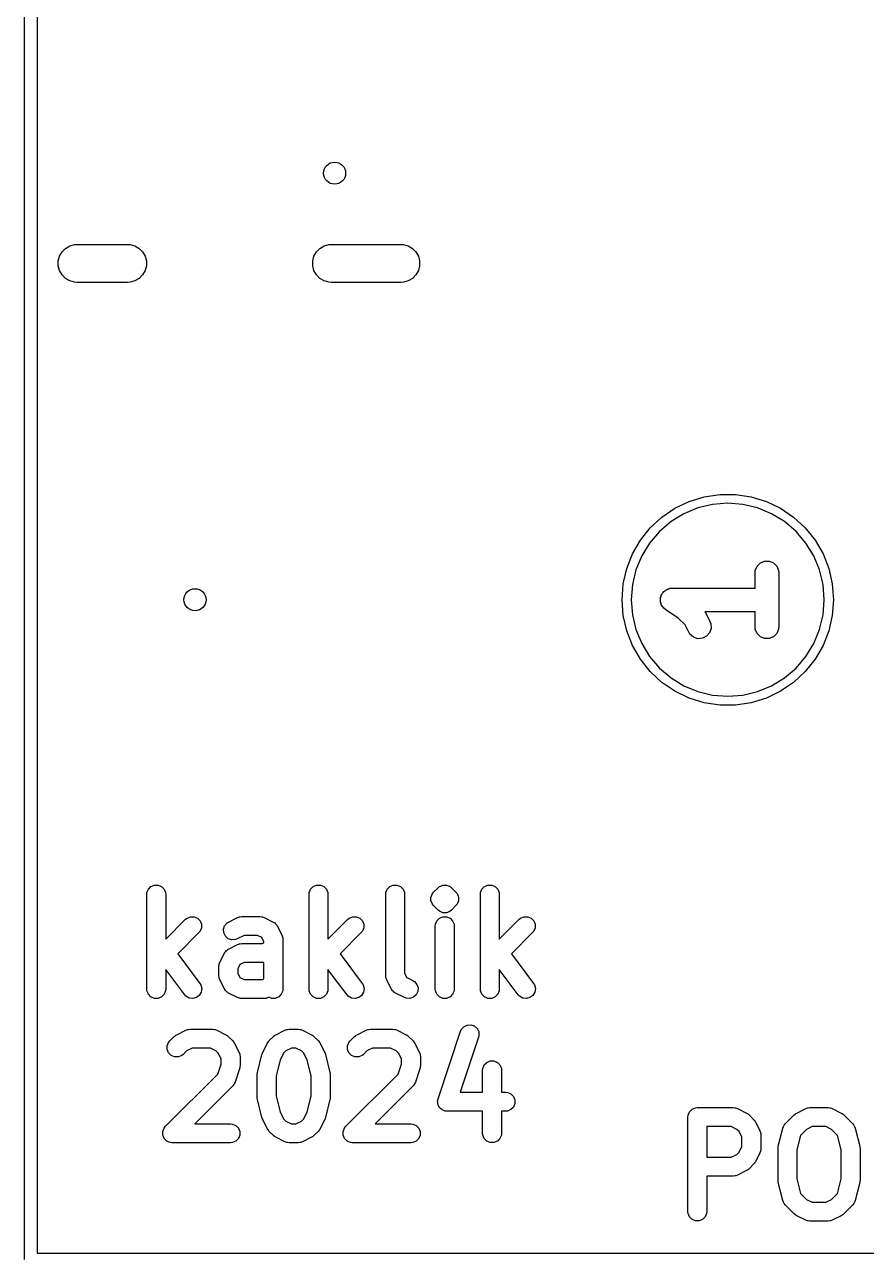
# Model space of a CAD drawing. Extents: x 0.27 to 3.33, y 0.21 to 2.59.
# Drawn here: x 0.267 to 0.792, y 0.61 to 1.379 of the extents above; entities that cross this region are included whole.
import ezdxf

# ---------------------------------------------------------------- set-up
doc = ezdxf.new("R2010")
doc.units = 0
doc.header["$MEASUREMENT"] = 0
doc.layers.add('BLACK', color=7, linetype='CONTINUOUS')

msp = doc.modelspace()

# ---------------------------------------------------------------- linework, layer by layer
at = {"layer": 'BLACK', "linetype": 'CONTINUOUS'}
for p, q in [((0.26654, 0.60846), (0.26654, 2.19154)), ((0.27441, 2.1876), (0.27441, 0.6124)), ((0.28988, 1.23711), (0.29206, 1.23929)), ((0.29206, 1.23929), (0.29473, 1.24083)), ((0.29473, 1.24083), (0.29771, 1.24163)), ((0.29771, 1.24163), (0.29925, 1.24173)), ((0.29925, 1.24173), (0.33075, 1.24173)), ((0.33075, 1.24173), (0.33229, 1.24163)), ((0.33229, 1.24163), (0.33527, 1.24083)), ((0.33527, 1.24083), (0.33794, 1.23929)), ((0.33794, 1.23929), (0.34012, 1.23711)), ((0.44854, 1.23711), (0.45072, 1.23929)), ((0.45072, 1.23929), (0.45339, 1.24083)), ((0.45339, 1.24083), (0.45637, 1.24163)), ((0.45637, 1.24163), (0.45791, 1.24173)), ((0.45791, 1.24173), (0.50122, 1.24173)), ((0.50122, 1.24173), (0.50276, 1.24163)), ((0.50276, 1.24163), (0.50574, 1.24083)), ((0.50574, 1.24083), (0.50841, 1.23929)), ((0.50841, 1.23929), (0.51059, 1.23711)), ((0.28754, 1.23146), (0.28834, 1.23444)), ((0.28754, 1.22838), (0.28754, 1.23146)), ((0.28834, 1.23444), (0.28988, 1.23711)), ((0.34012, 1.23711), (0.34166, 1.23444)), ((0.34166, 1.23444), (0.34246, 1.23146)), ((0.34246, 1.23146), (0.34246, 1.22838)), ((0.4462, 1.23146), (0.447, 1.23444)), ((0.4462, 1.22838), (0.4462, 1.23146)), ((0.447, 1.23444), (0.44854, 1.23711)), ((0.51059, 1.23711), (0.51213, 1.23444)), ((0.51213, 1.23444), (0.51293, 1.23146)), ((0.51293, 1.23146), (0.51293, 1.22838)), ((0.28834, 1.2254), (0.28754, 1.22838)), ((0.28988, 1.22273), (0.28834, 1.2254)), ((0.29206, 1.22055), (0.28988, 1.22273)), ((0.34012, 1.22273), (0.33794, 1.22055)), ((0.34166, 1.2254), (0.34012, 1.22273)), ((0.34246, 1.22838), (0.34166, 1.2254)), ((0.447, 1.2254), (0.4462, 1.22838)), ((0.44854, 1.22273), (0.447, 1.2254)), ((0.45072, 1.22055), (0.44854, 1.22273)), ((0.51059, 1.22273), (0.50841, 1.22055)), ((0.51213, 1.2254), (0.51059, 1.22273)), ((0.51293, 1.22838), (0.51213, 1.2254)), ((0.29473, 1.21901), (0.29206, 1.22055)), ((0.29771, 1.21821), (0.29473, 1.21901)), ((0.29925, 1.21811), (0.29771, 1.21821)), ((0.33075, 1.21811), (0.29925, 1.21811)), ((0.33229, 1.21821), (0.33075, 1.21811)), ((0.33527, 1.21901), (0.33229, 1.21821)), ((0.33794, 1.22055), (0.33527, 1.21901)), ((0.45339, 1.21901), (0.45072, 1.22055)), ((0.45637, 1.21821), (0.45339, 1.21901)), ((0.45791, 1.21811), (0.45637, 1.21821)), ((0.50122, 1.21811), (0.45791, 1.21811)), ((0.50276, 1.21821), (0.50122, 1.21811)), ((0.50574, 1.21901), (0.50276, 1.21821)), ((0.50841, 1.22055), (0.50574, 1.21901)), ((0.68103, 1.08147), (0.69044, 1.08437)), ((0.69044, 1.08437), (0.70019, 1.08584)), ((0.70019, 1.08584), (0.71005, 1.08584)), ((0.71005, 1.08584), (0.71979, 1.08437)), ((0.71979, 1.08437), (0.72921, 1.08147)), ((0.664, 1.07164), (0.67215, 1.07719)), ((0.67215, 1.07719), (0.68103, 1.08147)), ((0.68651, 1.07736), (0.67778, 1.07374)), ((0.6957, 1.07956), (0.68651, 1.07736)), ((0.70512, 1.0803), (0.6957, 1.07956)), ((0.71454, 1.07956), (0.70512, 1.0803)), ((0.72373, 1.07736), (0.71454, 1.07956)), ((0.73246, 1.07374), (0.72373, 1.07736)), ((0.72921, 1.08147), (0.73809, 1.07719)), ((0.73809, 1.07719), (0.74623, 1.07164)), ((0.65678, 1.06493), (0.664, 1.07164)), ((0.66972, 1.0688), (0.66253, 1.06266)), ((0.67778, 1.07374), (0.66972, 1.0688)), ((0.74052, 1.0688), (0.73246, 1.07374)), ((0.7477, 1.06266), (0.74052, 1.0688)), ((0.74623, 1.07164), (0.75346, 1.06493)), ((0.65063, 1.05723), (0.65678, 1.06493)), ((0.66253, 1.06266), (0.6564, 1.05548)), ((0.75384, 1.05548), (0.7477, 1.06266)), ((0.75346, 1.06493), (0.7596, 1.05723)), ((0.6457, 1.04869), (0.65063, 1.05723)), ((0.6564, 1.05548), (0.65146, 1.04742)), ((0.75878, 1.04742), (0.75384, 1.05548)), ((0.7596, 1.05723), (0.76453, 1.04869)), ((0.6421, 1.03952), (0.6457, 1.04869)), ((0.65146, 1.04742), (0.64784, 1.03869)), ((0.7624, 1.03869), (0.75878, 1.04742)), ((0.76453, 1.04869), (0.76813, 1.03952)), ((0.63991, 1.02991), (0.6421, 1.03952)), ((0.64784, 1.03869), (0.64563, 1.0295)), ((0.72217, 1.03687), (0.72231, 1.03831)), ((0.72231, 1.03831), (0.72341, 1.04097)), ((0.72341, 1.04097), (0.72545, 1.04301)), ((0.72545, 1.04301), (0.72811, 1.04411)), ((0.72811, 1.04411), (0.73099, 1.04411)), ((0.73099, 1.04411), (0.73365, 1.04301)), ((0.73365, 1.04301), (0.73569, 1.04097)), ((0.73569, 1.04097), (0.73679, 1.03831)), ((0.73679, 1.03831), (0.73693, 1.03687)), ((0.7646, 1.0295), (0.7624, 1.03869)), ((0.76813, 1.03952), (0.77033, 1.02991)), ((0.63917, 1.02008), (0.63991, 1.02991)), ((0.72217, 1.02738), (0.72217, 1.03687)), ((0.73693, 1.03687), (0.73693, 1.00313)), ((0.77033, 1.02991), (0.77106, 1.02008)), ((0.64563, 1.0295), (0.64489, 1.02008)), ((0.66326, 1.02144), (0.66353, 1.02211)), ((0.66353, 1.02211), (0.66367, 1.02282)), ((0.66367, 1.02282), (0.66408, 1.02343)), ((0.66408, 1.02343), (0.66436, 1.0241)), ((0.66436, 1.0241), (0.66487, 1.02461)), ((0.66487, 1.02461), (0.66527, 1.02521)), ((0.66527, 1.02521), (0.66588, 1.02562)), ((0.66588, 1.02562), (0.6664, 1.02614)), ((0.6664, 1.02614), (0.66706, 1.02641)), ((0.66706, 1.02641), (0.66767, 1.02682)), ((0.66767, 1.02682), (0.66838, 1.02696)), ((0.66838, 1.02696), (0.66906, 1.02724)), ((0.66906, 1.02724), (0.67048, 1.02738)), ((0.67048, 1.02738), (0.67049, 1.02738)), ((0.67049, 1.02738), (0.67049, 1.02738)), ((0.67049, 1.02738), (0.6705, 1.02738)), ((0.6705, 1.02738), (0.72217, 1.02738)), ((0.76534, 1.02008), (0.7646, 1.0295)), ((0.63991, 1.01025), (0.63917, 1.02008)), ((0.64489, 1.02008), (0.64563, 1.01066)), ((0.66312, 1.01999), (0.66326, 1.02071)), ((0.66326, 1.01928), (0.66312, 1.01999)), ((0.66326, 1.02071), (0.66326, 1.02144)), ((0.66326, 1.01856), (0.66326, 1.01928)), ((0.66354, 1.01788), (0.66326, 1.01856)), ((0.66368, 1.01717), (0.66354, 1.01788)), ((0.66408, 1.01657), (0.66368, 1.01717)), ((0.66436, 1.0159), (0.66408, 1.01657)), ((0.66488, 1.01538), (0.66436, 1.0159)), ((0.66528, 1.01477), (0.66488, 1.01538)), ((0.66639, 1.01387), (0.66528, 1.01477)), ((0.7646, 1.01066), (0.76534, 1.02008)), ((0.77106, 1.02008), (0.77033, 1.01025)), ((0.6421, 1.00064), (0.63991, 1.01025)), ((0.64563, 1.01066), (0.64784, 1.00147)), ((0.6664, 1.01386), (0.66639, 1.01387)), ((0.67423, 1.00864), (0.6664, 1.01386)), ((0.6664, 1.01386), (0.6664, 1.01386)), ((0.6664, 1.01386), (0.6664, 1.01386)), ((0.67849, 1.00438), (0.67423, 1.00864)), ((0.72217, 1.01262), (0.6908, 1.01262)), ((0.6908, 1.01262), (0.69116, 1.01205)), ((0.69116, 1.01205), (0.69397, 1.00643)), ((0.72217, 1.00313), (0.72217, 1.01262)), ((0.7624, 1.00147), (0.7646, 1.01066)), ((0.77033, 1.01025), (0.76813, 1.00064)), ((0.6457, 0.99147), (0.6421, 1.00064)), ((0.64784, 1.00147), (0.65146, 0.99274)), ((0.68077, 0.99983), (0.67849, 1.00438)), ((0.68154, 0.9986), (0.68077, 0.99983)), ((0.69378, 0.99947), (0.6919, 0.9973)), ((0.69469, 1.0022), (0.69378, 0.99947)), ((0.69397, 1.00643), (0.69449, 1.00508)), ((0.69449, 1.00508), (0.69469, 1.0022)), ((0.72231, 1.00169), (0.72217, 1.00313)), ((0.72341, 0.99903), (0.72231, 1.00169)), ((0.72545, 0.99699), (0.72341, 0.99903)), ((0.73569, 0.99903), (0.73365, 0.99699)), ((0.73679, 1.00169), (0.73569, 0.99903)), ((0.73693, 1.00313), (0.73679, 1.00169)), ((0.75878, 0.99274), (0.7624, 1.00147)), ((0.76813, 1.00064), (0.76453, 0.99147)), ((0.65063, 0.98293), (0.6457, 0.99147)), ((0.65146, 0.99274), (0.6564, 0.98468)), ((0.68371, 0.99671), (0.68154, 0.9986)), ((0.68645, 0.9958), (0.68371, 0.99671)), ((0.68932, 0.99601), (0.68645, 0.9958)), ((0.6919, 0.9973), (0.68932, 0.99601)), ((0.72811, 0.99589), (0.72545, 0.99699)), ((0.73099, 0.99589), (0.72811, 0.99589)), ((0.73365, 0.99699), (0.73099, 0.99589)), ((0.75384, 0.98468), (0.75878, 0.99274)), ((0.76453, 0.99147), (0.7596, 0.98293)), ((0.6564, 0.98468), (0.66253, 0.97749)), ((0.7477, 0.97749), (0.75384, 0.98468)), ((0.65678, 0.97522), (0.65063, 0.98293)), ((0.66253, 0.97749), (0.66972, 0.97136)), ((0.74052, 0.97136), (0.7477, 0.97749)), ((0.7596, 0.98293), (0.75346, 0.97522)), ((0.664, 0.96852), (0.65678, 0.97522)), ((0.67215, 0.96297), (0.664, 0.96852)), ((0.66972, 0.97136), (0.67778, 0.96642)), ((0.73246, 0.96642), (0.74052, 0.97136)), ((0.74623, 0.96852), (0.73809, 0.96297)), ((0.75346, 0.97522), (0.74623, 0.96852)), ((0.68103, 0.95869), (0.67215, 0.96297)), ((0.67778, 0.96642), (0.68651, 0.9628)), ((0.68651, 0.9628), (0.6957, 0.9606)), ((0.6957, 0.9606), (0.70512, 0.95985)), ((0.70512, 0.95985), (0.71454, 0.9606)), ((0.71454, 0.9606), (0.72373, 0.9628)), ((0.72373, 0.9628), (0.73246, 0.96642)), ((0.73809, 0.96297), (0.72921, 0.95869)), ((0.69044, 0.95579), (0.68103, 0.95869)), ((0.70019, 0.95432), (0.69044, 0.95579)), ((0.71005, 0.95432), (0.70019, 0.95432)), ((0.71979, 0.95579), (0.71005, 0.95432)), ((0.72921, 0.95869), (0.71979, 0.95579)), ((0.34282, 0.8374), (0.3437, 0.83953)), ((0.3437, 0.83953), (0.34533, 0.84116)), ((0.34533, 0.84116), (0.34746, 0.84204)), ((0.34746, 0.84204), (0.34976, 0.84204)), ((0.34976, 0.84204), (0.35189, 0.84116)), ((0.35189, 0.84116), (0.35352, 0.83953)), ((0.35352, 0.83953), (0.3544, 0.8374)), ((0.44405, 0.8374), (0.44494, 0.83953)), ((0.44494, 0.83953), (0.44656, 0.84116)), ((0.44656, 0.84116), (0.44869, 0.84204)), ((0.44869, 0.84204), (0.451, 0.84204)), ((0.451, 0.84204), (0.45313, 0.84116)), ((0.45313, 0.84116), (0.45476, 0.83953)), ((0.45476, 0.83953), (0.45564, 0.8374)), ((0.49186, 0.8374), (0.49274, 0.83953)), ((0.49274, 0.83953), (0.49437, 0.84116)), ((0.49437, 0.84116), (0.4965, 0.84204)), ((0.4965, 0.84204), (0.4988, 0.84204)), ((0.4988, 0.84204), (0.50093, 0.84116)), ((0.50093, 0.84116), (0.50256, 0.83953)), ((0.50256, 0.83953), (0.50344, 0.8374)), ((0.52086, 0.83672), (0.5216, 0.83761)), ((0.5216, 0.83761), (0.52441, 0.84042)), ((0.52441, 0.84042), (0.5253, 0.84116)), ((0.5253, 0.84116), (0.52655, 0.84167)), ((0.5253, 0.84116), (0.5253, 0.84116)), ((0.52655, 0.84167), (0.52743, 0.84204)), ((0.52743, 0.84204), (0.52974, 0.84204)), ((0.52974, 0.84204), (0.53062, 0.84167)), ((0.53062, 0.84167), (0.53187, 0.84116)), ((0.53187, 0.84116), (0.53276, 0.84042)), ((0.53276, 0.84042), (0.53557, 0.83761)), ((0.53557, 0.83761), (0.53631, 0.83672)), ((0.55091, 0.8374), (0.5518, 0.83953)), ((0.5518, 0.83953), (0.55343, 0.84116)), ((0.55343, 0.84116), (0.55555, 0.84204)), ((0.55555, 0.84204), (0.55786, 0.84204)), ((0.55786, 0.84204), (0.55999, 0.84116)), ((0.55999, 0.84116), (0.56162, 0.83953)), ((0.56162, 0.83953), (0.5625, 0.8374)), ((0.3427, 0.83625), (0.34282, 0.8374)), ((0.3427, 0.77719), (0.3427, 0.83625)), ((0.3544, 0.8374), (0.35451, 0.83625)), ((0.35451, 0.83625), (0.35451, 0.80832)), ((0.44394, 0.83625), (0.44405, 0.8374)), ((0.44394, 0.77719), (0.44394, 0.83625)), ((0.45564, 0.8374), (0.45575, 0.83625)), ((0.45575, 0.83625), (0.45575, 0.80832)), ((0.49175, 0.83625), (0.49186, 0.8374)), ((0.49175, 0.78563), (0.49175, 0.83625)), ((0.50344, 0.8374), (0.50356, 0.83625)), ((0.50356, 0.83625), (0.50356, 0.78702)), ((0.51998, 0.83459), (0.52007, 0.8348)), ((0.51998, 0.83228), (0.51998, 0.83459)), ((0.52007, 0.83207), (0.51998, 0.83228)), ((0.52007, 0.8348), (0.52086, 0.83672)), ((0.52086, 0.83015), (0.52007, 0.83207)), ((0.52086, 0.83672), (0.52086, 0.83672)), ((0.5216, 0.82926), (0.52086, 0.83015)), ((0.53631, 0.83015), (0.53557, 0.82926)), ((0.53631, 0.83672), (0.53719, 0.83459)), ((0.53719, 0.83228), (0.53631, 0.83015)), ((0.53631, 0.83015), (0.53631, 0.83015)), ((0.53719, 0.83459), (0.53719, 0.83228)), ((0.5508, 0.83625), (0.55091, 0.8374)), ((0.5508, 0.77719), (0.5508, 0.83625)), ((0.5625, 0.8374), (0.56261, 0.83625)), ((0.56261, 0.83625), (0.56261, 0.80832)), ((0.36782, 0.82147), (0.36995, 0.82235)), ((0.36995, 0.82235), (0.37226, 0.82235)), ((0.37226, 0.82235), (0.37439, 0.82147)), ((0.3994, 0.82184), (0.40048, 0.82226)), ((0.40048, 0.82226), (0.40069, 0.82227)), ((0.40069, 0.82227), (0.40089, 0.82235)), ((0.40089, 0.82235), (0.40204, 0.82247)), ((0.40204, 0.82247), (0.41329, 0.82247)), ((0.41329, 0.82247), (0.41444, 0.82235)), ((0.41444, 0.82235), (0.41464, 0.82227)), ((0.41464, 0.82227), (0.41485, 0.82226)), ((0.41485, 0.82226), (0.41593, 0.82184)), ((0.46906, 0.82147), (0.47119, 0.82235)), ((0.47119, 0.82235), (0.47349, 0.82235)), ((0.47349, 0.82235), (0.47562, 0.82147)), ((0.52441, 0.82645), (0.5216, 0.82926)), ((0.5253, 0.82571), (0.52441, 0.82645)), ((0.52619, 0.82535), (0.5253, 0.82571)), ((0.5253, 0.82147), (0.52743, 0.82235)), ((0.52743, 0.82483), (0.52619, 0.82535)), ((0.52974, 0.82483), (0.52743, 0.82483)), ((0.52743, 0.82235), (0.52974, 0.82235)), ((0.53124, 0.82545), (0.52974, 0.82483)), ((0.52974, 0.82235), (0.53187, 0.82147)), ((0.53187, 0.82571), (0.53124, 0.82545)), ((0.53276, 0.82645), (0.53187, 0.82571)), ((0.53187, 0.82571), (0.53187, 0.82571)), ((0.53557, 0.82926), (0.53276, 0.82645)), ((0.57592, 0.82147), (0.57805, 0.82235)), ((0.57805, 0.82235), (0.58036, 0.82235)), ((0.58036, 0.82235), (0.58249, 0.82147)), ((0.35451, 0.80832), (0.36693, 0.82074)), ((0.36693, 0.82074), (0.36782, 0.82147)), ((0.37439, 0.82147), (0.37602, 0.81984)), ((0.37602, 0.81984), (0.3769, 0.81771)), ((0.3769, 0.81541), (0.37602, 0.81328)), ((0.3769, 0.81771), (0.3769, 0.81541)), ((0.39056, 0.81449), (0.39128, 0.81667)), ((0.39128, 0.81667), (0.39279, 0.81842)), ((0.39279, 0.81842), (0.39377, 0.81903)), ((0.39377, 0.81903), (0.3994, 0.82184)), ((0.41593, 0.82184), (0.42155, 0.81903)), ((0.42155, 0.81903), (0.42175, 0.81891)), ((0.42175, 0.81891), (0.42184, 0.81888)), ((0.42184, 0.81888), (0.42195, 0.81878)), ((0.42195, 0.81878), (0.42253, 0.81842)), ((0.42253, 0.81842), (0.42302, 0.81786)), ((0.42302, 0.81786), (0.42358, 0.81737)), ((0.42358, 0.81737), (0.42394, 0.81679)), ((0.42394, 0.81679), (0.42404, 0.81667)), ((0.42404, 0.81667), (0.42407, 0.81658)), ((0.42407, 0.81658), (0.42419, 0.81639)), ((0.42419, 0.81639), (0.42701, 0.81077)), ((0.45575, 0.80832), (0.46817, 0.82074)), ((0.46817, 0.82074), (0.46906, 0.82147)), ((0.47562, 0.82147), (0.47725, 0.81984)), ((0.47725, 0.81984), (0.47813, 0.81771)), ((0.47813, 0.81541), (0.47725, 0.81328)), ((0.47813, 0.81771), (0.47813, 0.81541)), ((0.52268, 0.81656), (0.52279, 0.81771)), ((0.52268, 0.77719), (0.52268, 0.81656)), ((0.52279, 0.81771), (0.52368, 0.81984)), ((0.52368, 0.81984), (0.5253, 0.82147)), ((0.53187, 0.82147), (0.5335, 0.81984)), ((0.5335, 0.81984), (0.53438, 0.81771)), ((0.53438, 0.81771), (0.53449, 0.81656)), ((0.53449, 0.81656), (0.53449, 0.77719)), ((0.56261, 0.80832), (0.57503, 0.82074)), ((0.57503, 0.82074), (0.57592, 0.82147)), ((0.58249, 0.82147), (0.58411, 0.81984)), ((0.58411, 0.81984), (0.585, 0.81771)), ((0.585, 0.81541), (0.58411, 0.81328)), ((0.585, 0.81771), (0.585, 0.81541)), ((0.37528, 0.81239), (0.36203, 0.79913)), ((0.37602, 0.81328), (0.37528, 0.81239)), ((0.39072, 0.81219), (0.39056, 0.81449)), ((0.39175, 0.81013), (0.39072, 0.81219)), ((0.39349, 0.80862), (0.39175, 0.81013)), ((0.39568, 0.80789), (0.39349, 0.80862)), ((0.39797, 0.80805), (0.39568, 0.80789)), ((0.39906, 0.80847), (0.39797, 0.80805)), ((0.40343, 0.81066), (0.39906, 0.80847)), ((0.41189, 0.81066), (0.40343, 0.81066)), ((0.41451, 0.80935), (0.41189, 0.81066)), ((0.41582, 0.80673), (0.41451, 0.80935)), ((0.42701, 0.81077), (0.42742, 0.80969)), ((0.42742, 0.80969), (0.42743, 0.80947)), ((0.42743, 0.80947), (0.42752, 0.80928)), ((0.42752, 0.80928), (0.42763, 0.80813)), ((0.42763, 0.80813), (0.42763, 0.77719)), ((0.47652, 0.81239), (0.46327, 0.79913)), ((0.47725, 0.81328), (0.47652, 0.81239)), ((0.58338, 0.81239), (0.57013, 0.79913)), ((0.58411, 0.81328), (0.58338, 0.81239)), ((0.38832, 0.79389), (0.39113, 0.79952)), ((0.39113, 0.79952), (0.39125, 0.79971)), ((0.39125, 0.79971), (0.39128, 0.7998)), ((0.39128, 0.7998), (0.39138, 0.79991)), ((0.39138, 0.79991), (0.39175, 0.8005)), ((0.39175, 0.8005), (0.39231, 0.80098)), ((0.39231, 0.80098), (0.39279, 0.80154)), ((0.39279, 0.80154), (0.39338, 0.80191)), ((0.39338, 0.80191), (0.39349, 0.80201)), ((0.39349, 0.80201), (0.39358, 0.80204)), ((0.39358, 0.80204), (0.39377, 0.80216)), ((0.39377, 0.80216), (0.3994, 0.80497)), ((0.3994, 0.80497), (0.40048, 0.80538)), ((0.40048, 0.80538), (0.40069, 0.8054)), ((0.40069, 0.8054), (0.40089, 0.80548)), ((0.40089, 0.80548), (0.40204, 0.80559)), ((0.40204, 0.80559), (0.41471, 0.80559)), ((0.41471, 0.80559), (0.41582, 0.80615)), ((0.41582, 0.80615), (0.41582, 0.80673)), ((0.36203, 0.79913), (0.37583, 0.78074)), ((0.3877, 0.79125), (0.38781, 0.7924)), ((0.38781, 0.7924), (0.38789, 0.7926)), ((0.38789, 0.7926), (0.38791, 0.79281)), ((0.38791, 0.79281), (0.38832, 0.79389)), ((0.40082, 0.79248), (0.39951, 0.78986)), ((0.40343, 0.79378), (0.40082, 0.79248)), ((0.41582, 0.79378), (0.40343, 0.79378)), ((0.41582, 0.78365), (0.41582, 0.79378)), ((0.46327, 0.79913), (0.47707, 0.78074)), ((0.57013, 0.79913), (0.58393, 0.78074)), ((0.36638, 0.77365), (0.35451, 0.78947)), ((0.35451, 0.78947), (0.35451, 0.77719)), ((0.3877, 0.78563), (0.3877, 0.79125)), ((0.38781, 0.78448), (0.3877, 0.78563)), ((0.38789, 0.78428), (0.38781, 0.78448)), ((0.38791, 0.78407), (0.38789, 0.78428)), ((0.38832, 0.78299), (0.38791, 0.78407)), ((0.39951, 0.78986), (0.39951, 0.78702)), ((0.39951, 0.78702), (0.40082, 0.78441)), ((0.40082, 0.78441), (0.40343, 0.7831)), ((0.46762, 0.77365), (0.45575, 0.78947)), ((0.45575, 0.78947), (0.45575, 0.77719)), ((0.49186, 0.78448), (0.49175, 0.78563)), ((0.49194, 0.78428), (0.49186, 0.78448)), ((0.49196, 0.78407), (0.49194, 0.78428)), ((0.49237, 0.78299), (0.49196, 0.78407)), ((0.50356, 0.78702), (0.50487, 0.78441)), ((0.50487, 0.78441), (0.50873, 0.78247)), ((0.57448, 0.77365), (0.56261, 0.78947)), ((0.56261, 0.78947), (0.56261, 0.77719)), ((0.34282, 0.77604), (0.3427, 0.77719)), ((0.35451, 0.77719), (0.3544, 0.77604)), ((0.37583, 0.78074), (0.37643, 0.77975)), ((0.37643, 0.77975), (0.377, 0.77751)), ((0.377, 0.77751), (0.37668, 0.77523)), ((0.39113, 0.77736), (0.38832, 0.78299)), ((0.39125, 0.77717), (0.39113, 0.77736)), ((0.39128, 0.77708), (0.39125, 0.77717)), ((0.39138, 0.77697), (0.39128, 0.77708)), ((0.39175, 0.77638), (0.39138, 0.77697)), ((0.39231, 0.7759), (0.39175, 0.77638)), ((0.40343, 0.7831), (0.41471, 0.7831)), ((0.41471, 0.7831), (0.41582, 0.78365)), ((0.42763, 0.77719), (0.42752, 0.77604)), ((0.44405, 0.77604), (0.44394, 0.77719)), ((0.45575, 0.77719), (0.45564, 0.77604)), ((0.47707, 0.78074), (0.47767, 0.77975)), ((0.47767, 0.77975), (0.47824, 0.77751)), ((0.47824, 0.77751), (0.47791, 0.77523)), ((0.49518, 0.77736), (0.49237, 0.78299)), ((0.4953, 0.77717), (0.49518, 0.77736)), ((0.49533, 0.77708), (0.4953, 0.77717)), ((0.49543, 0.77697), (0.49533, 0.77708)), ((0.4958, 0.77638), (0.49543, 0.77697)), ((0.49636, 0.7759), (0.4958, 0.77638)), ((0.50873, 0.78247), (0.50971, 0.78186)), ((0.50971, 0.78186), (0.51122, 0.78012)), ((0.51122, 0.78012), (0.51195, 0.77793)), ((0.51195, 0.77793), (0.51178, 0.77563)), ((0.52279, 0.77604), (0.52268, 0.77719)), ((0.53449, 0.77719), (0.53438, 0.77604)), ((0.55091, 0.77604), (0.5508, 0.77719)), ((0.56261, 0.77719), (0.5625, 0.77604)), ((0.58393, 0.78074), (0.58453, 0.77975)), ((0.58453, 0.77975), (0.5851, 0.77751)), ((0.5851, 0.77751), (0.58478, 0.77523)), ((0.3437, 0.77391), (0.34282, 0.77604)), ((0.34533, 0.77228), (0.3437, 0.77391)), ((0.34746, 0.7714), (0.34533, 0.77228)), ((0.34976, 0.7714), (0.34746, 0.7714)), ((0.35189, 0.77228), (0.34976, 0.7714)), ((0.35352, 0.77391), (0.35189, 0.77228)), ((0.3544, 0.77604), (0.35352, 0.77391)), ((0.36716, 0.77279), (0.36638, 0.77365)), ((0.36915, 0.77162), (0.36716, 0.77279)), ((0.37143, 0.7713), (0.36915, 0.77162)), ((0.37366, 0.77187), (0.37143, 0.7713)), ((0.3755, 0.77325), (0.37366, 0.77187)), ((0.37668, 0.77523), (0.3755, 0.77325)), ((0.39279, 0.77534), (0.39231, 0.7759)), ((0.39338, 0.77497), (0.39279, 0.77534)), ((0.39349, 0.77487), (0.39338, 0.77497)), ((0.39358, 0.77484), (0.39349, 0.77487)), ((0.39377, 0.77472), (0.39358, 0.77484)), ((0.3994, 0.77191), (0.39377, 0.77472)), ((0.40048, 0.7715), (0.3994, 0.77191)), ((0.40069, 0.77148), (0.40048, 0.7715)), ((0.40089, 0.7714), (0.40069, 0.77148)), ((0.40204, 0.77129), (0.40089, 0.7714)), ((0.4161, 0.77129), (0.40204, 0.77129)), ((0.41725, 0.7714), (0.4161, 0.77129)), ((0.41745, 0.77148), (0.41725, 0.7714)), ((0.41766, 0.7715), (0.41745, 0.77148)), ((0.41874, 0.77191), (0.41766, 0.7715)), ((0.41901, 0.77205), (0.41874, 0.77191)), ((0.42057, 0.7714), (0.41901, 0.77205)), ((0.42288, 0.7714), (0.42057, 0.7714)), ((0.425, 0.77228), (0.42288, 0.7714)), ((0.42663, 0.77391), (0.425, 0.77228)), ((0.42752, 0.77604), (0.42663, 0.77391)), ((0.44494, 0.77391), (0.44405, 0.77604)), ((0.44656, 0.77228), (0.44494, 0.77391)), ((0.44869, 0.7714), (0.44656, 0.77228)), ((0.451, 0.7714), (0.44869, 0.7714)), ((0.45313, 0.77228), (0.451, 0.7714)), ((0.45476, 0.77391), (0.45313, 0.77228)), ((0.45564, 0.77604), (0.45476, 0.77391)), ((0.4684, 0.77279), (0.46762, 0.77365)), ((0.47038, 0.77162), (0.4684, 0.77279)), ((0.47266, 0.7713), (0.47038, 0.77162)), ((0.4749, 0.77187), (0.47266, 0.7713)), ((0.47674, 0.77325), (0.4749, 0.77187)), ((0.47791, 0.77523), (0.47674, 0.77325)), ((0.49684, 0.77534), (0.49636, 0.7759)), ((0.49743, 0.77497), (0.49684, 0.77534)), ((0.49754, 0.77487), (0.49743, 0.77497)), ((0.49763, 0.77484), (0.49754, 0.77487)), ((0.49782, 0.77472), (0.49763, 0.77484)), ((0.50345, 0.77191), (0.49782, 0.77472)), ((0.50453, 0.7715), (0.50345, 0.77191)), ((0.50683, 0.77133), (0.50453, 0.7715)), ((0.50901, 0.77206), (0.50683, 0.77133)), ((0.51075, 0.77357), (0.50901, 0.77206)), ((0.51178, 0.77563), (0.51075, 0.77357)), ((0.52368, 0.77391), (0.52279, 0.77604)), ((0.5253, 0.77228), (0.52368, 0.77391)), ((0.52743, 0.7714), (0.5253, 0.77228)), ((0.52974, 0.7714), (0.52743, 0.7714)), ((0.53187, 0.77228), (0.52974, 0.7714)), ((0.5335, 0.77391), (0.53187, 0.77228)), ((0.53438, 0.77604), (0.5335, 0.77391)), ((0.5518, 0.77391), (0.55091, 0.77604)), ((0.55343, 0.77228), (0.5518, 0.77391)), ((0.55555, 0.7714), (0.55343, 0.77228)), ((0.55786, 0.7714), (0.55555, 0.7714)), ((0.55999, 0.77228), (0.55786, 0.7714)), ((0.56162, 0.77391), (0.55999, 0.77228)), ((0.5625, 0.77604), (0.56162, 0.77391)), ((0.57526, 0.77279), (0.57448, 0.77365)), ((0.57724, 0.77162), (0.57526, 0.77279)), ((0.57953, 0.7713), (0.57724, 0.77162)), ((0.58176, 0.77187), (0.57953, 0.7713)), ((0.5836, 0.77325), (0.58176, 0.77187)), ((0.58478, 0.77523), (0.5836, 0.77325)), ((0.53892, 0.75198), (0.54043, 0.75372)), ((0.54043, 0.75372), (0.54249, 0.75475)), ((0.54249, 0.75475), (0.54479, 0.75492)), ((0.54479, 0.75492), (0.54698, 0.75419)), ((0.54698, 0.75419), (0.54872, 0.75268)), ((0.35709, 0.7448), (0.3599, 0.74761)), ((0.3599, 0.74761), (0.36035, 0.74798)), ((0.36035, 0.74798), (0.36045, 0.7481)), ((0.36045, 0.7481), (0.36063, 0.74821)), ((0.36063, 0.74821), (0.36079, 0.74835)), ((0.36079, 0.74835), (0.36094, 0.7484)), ((0.36094, 0.7484), (0.36143, 0.74872)), ((0.36143, 0.74872), (0.36706, 0.75153)), ((0.36706, 0.75153), (0.36814, 0.75194)), ((0.36814, 0.75194), (0.36835, 0.75196)), ((0.36835, 0.75196), (0.36855, 0.75204)), ((0.36855, 0.75204), (0.3697, 0.75215)), ((0.3697, 0.75215), (0.38376, 0.75215)), ((0.38376, 0.75215), (0.38491, 0.75204)), ((0.38491, 0.75204), (0.38511, 0.75196)), ((0.38511, 0.75196), (0.38532, 0.75194)), ((0.38532, 0.75194), (0.3864, 0.75153)), ((0.3864, 0.75153), (0.39203, 0.74872)), ((0.39203, 0.74872), (0.39252, 0.7484)), ((0.39252, 0.7484), (0.39267, 0.74835)), ((0.39267, 0.74835), (0.39283, 0.74821)), ((0.39283, 0.74821), (0.393, 0.7481)), ((0.393, 0.7481), (0.39311, 0.74798)), ((0.39311, 0.74798), (0.39356, 0.74761)), ((0.39356, 0.74761), (0.39637, 0.7448)), ((0.41895, 0.7448), (0.42177, 0.74761)), ((0.42177, 0.74761), (0.42222, 0.74798)), ((0.42222, 0.74798), (0.42232, 0.7481)), ((0.42232, 0.7481), (0.4225, 0.74821)), ((0.4225, 0.74821), (0.42266, 0.74835)), ((0.42266, 0.74835), (0.42281, 0.7484)), ((0.42281, 0.7484), (0.4233, 0.74872)), ((0.4233, 0.74872), (0.42893, 0.75153)), ((0.42893, 0.75153), (0.43001, 0.75194)), ((0.43001, 0.75194), (0.43022, 0.75196)), ((0.43022, 0.75196), (0.43041, 0.75204)), ((0.43041, 0.75204), (0.43157, 0.75215)), ((0.43157, 0.75215), (0.43719, 0.75215)), ((0.43719, 0.75215), (0.43834, 0.75204)), ((0.43834, 0.75204), (0.43854, 0.75196)), ((0.43854, 0.75196), (0.43875, 0.75194)), ((0.43875, 0.75194), (0.43983, 0.75153)), ((0.43983, 0.75153), (0.44546, 0.74872)), ((0.44546, 0.74872), (0.44595, 0.7484)), ((0.44595, 0.7484), (0.4461, 0.74835)), ((0.4461, 0.74835), (0.44626, 0.74821)), ((0.44626, 0.74821), (0.44644, 0.7481)), ((0.44644, 0.7481), (0.44654, 0.74798)), ((0.44654, 0.74798), (0.44699, 0.74761)), ((0.44699, 0.74761), (0.4498, 0.7448)), ((0.46957, 0.7448), (0.47238, 0.74761)), ((0.47238, 0.74761), (0.47284, 0.74798)), ((0.47284, 0.74798), (0.47294, 0.7481)), ((0.47294, 0.7481), (0.47312, 0.74821)), ((0.47312, 0.74821), (0.47328, 0.74835)), ((0.47328, 0.74835), (0.47342, 0.7484)), ((0.47342, 0.7484), (0.47392, 0.74872)), ((0.47392, 0.74872), (0.47954, 0.75153)), ((0.47954, 0.75153), (0.48063, 0.75194)), ((0.48063, 0.75194), (0.48084, 0.75196)), ((0.48084, 0.75196), (0.48103, 0.75204)), ((0.48103, 0.75204), (0.48219, 0.75215)), ((0.48219, 0.75215), (0.49625, 0.75215)), ((0.49625, 0.75215), (0.4974, 0.75204)), ((0.4974, 0.75204), (0.49759, 0.75196)), ((0.49759, 0.75196), (0.49781, 0.75194)), ((0.49781, 0.75194), (0.49889, 0.75153)), ((0.49889, 0.75153), (0.50451, 0.74872)), ((0.50451, 0.74872), (0.50501, 0.7484)), ((0.50501, 0.7484), (0.50515, 0.74835)), ((0.50515, 0.74835), (0.50531, 0.74821)), ((0.50531, 0.74821), (0.50549, 0.7481)), ((0.50549, 0.7481), (0.50559, 0.74798)), ((0.50559, 0.74798), (0.50605, 0.74761)), ((0.50605, 0.74761), (0.50886, 0.7448)), ((0.52439, 0.70874), (0.53845, 0.75093)), ((0.54965, 0.74719), (0.53818, 0.71278)), ((0.53845, 0.75093), (0.53892, 0.75198)), ((0.54872, 0.75268), (0.54975, 0.75062)), ((0.54991, 0.74832), (0.54965, 0.74719)), ((0.54975, 0.75062), (0.54991, 0.74832)), ((0.35547, 0.74177), (0.35635, 0.7439)), ((0.35547, 0.73947), (0.35547, 0.74177)), ((0.35635, 0.73734), (0.35547, 0.73947)), ((0.35635, 0.7439), (0.35709, 0.7448)), ((0.36757, 0.73858), (0.36544, 0.73645)), ((0.37109, 0.74034), (0.36757, 0.73858)), ((0.38237, 0.74034), (0.37109, 0.74034)), ((0.38589, 0.73858), (0.38237, 0.74034)), ((0.38734, 0.73712), (0.38589, 0.73858)), ((0.39637, 0.7448), (0.39674, 0.74435)), ((0.39674, 0.74435), (0.39686, 0.74424)), ((0.39686, 0.74424), (0.39697, 0.74407)), ((0.39697, 0.74407), (0.39711, 0.7439)), ((0.39711, 0.7439), (0.39717, 0.74376)), ((0.39717, 0.74376), (0.39748, 0.74326)), ((0.39748, 0.74326), (0.40029, 0.73764)), ((0.41504, 0.73764), (0.41785, 0.74326)), ((0.41785, 0.74326), (0.41816, 0.74376)), ((0.41816, 0.74376), (0.41822, 0.7439)), ((0.41822, 0.7439), (0.41835, 0.74407)), ((0.41835, 0.74407), (0.41846, 0.74424)), ((0.41846, 0.74424), (0.41858, 0.74435)), ((0.41858, 0.74435), (0.41895, 0.7448)), ((0.42944, 0.73858), (0.42798, 0.73712)), ((0.43296, 0.74034), (0.42944, 0.73858)), ((0.4358, 0.74034), (0.43296, 0.74034)), ((0.43932, 0.73858), (0.4358, 0.74034)), ((0.44077, 0.73712), (0.43932, 0.73858)), ((0.4498, 0.7448), (0.45017, 0.74435)), ((0.45017, 0.74435), (0.45029, 0.74424)), ((0.45029, 0.74424), (0.4504, 0.74407)), ((0.4504, 0.74407), (0.45054, 0.7439)), ((0.45054, 0.7439), (0.4506, 0.74376)), ((0.4506, 0.74376), (0.45091, 0.74326)), ((0.45091, 0.74326), (0.45372, 0.73764)), ((0.46796, 0.74177), (0.46884, 0.7439)), ((0.46796, 0.73947), (0.46796, 0.74177)), ((0.46884, 0.73734), (0.46796, 0.73947)), ((0.46884, 0.7439), (0.46957, 0.7448)), ((0.48006, 0.73858), (0.47792, 0.73645)), ((0.48358, 0.74034), (0.48006, 0.73858)), ((0.49485, 0.74034), (0.48358, 0.74034)), ((0.49837, 0.73858), (0.49485, 0.74034)), ((0.49983, 0.73712), (0.49837, 0.73858)), ((0.50886, 0.7448), (0.50923, 0.74435)), ((0.50923, 0.74435), (0.50935, 0.74424)), ((0.50935, 0.74424), (0.50946, 0.74407)), ((0.50946, 0.74407), (0.50959, 0.7439)), ((0.50959, 0.7439), (0.50965, 0.74376)), ((0.50965, 0.74376), (0.50996, 0.74326)), ((0.50996, 0.74326), (0.51278, 0.73764)), ((0.35798, 0.73571), (0.35635, 0.73734)), ((0.36011, 0.73483), (0.35798, 0.73571)), ((0.36241, 0.73483), (0.36011, 0.73483)), ((0.36454, 0.73571), (0.36241, 0.73483)), ((0.36544, 0.73645), (0.36454, 0.73571)), ((0.38703, 0.72413), (0.3891, 0.73033)), ((0.3891, 0.7336), (0.38734, 0.73712)), ((0.3891, 0.73033), (0.3891, 0.7336)), ((0.40029, 0.73764), (0.4007, 0.73656)), ((0.4007, 0.73656), (0.40072, 0.73635)), ((0.40072, 0.73635), (0.4008, 0.73615)), ((0.4008, 0.73615), (0.40091, 0.735)), ((0.40091, 0.735), (0.40091, 0.72937)), ((0.41178, 0.72518), (0.41459, 0.73643)), ((0.41459, 0.73643), (0.41462, 0.73652)), ((0.41462, 0.73656), (0.41481, 0.73704)), ((0.41462, 0.73652), (0.41462, 0.73656)), ((0.41481, 0.73704), (0.41498, 0.73752)), ((0.41498, 0.73752), (0.415, 0.73756)), ((0.415, 0.73756), (0.41504, 0.73764)), ((0.42589, 0.73294), (0.42341, 0.72302)), ((0.42798, 0.73712), (0.42589, 0.73294)), ((0.44287, 0.73294), (0.44077, 0.73712)), ((0.44535, 0.72302), (0.44287, 0.73294)), ((0.45372, 0.73764), (0.45375, 0.73756)), ((0.45375, 0.73756), (0.45378, 0.73752)), ((0.45378, 0.73752), (0.45395, 0.73704)), ((0.45395, 0.73704), (0.45414, 0.73656)), ((0.45414, 0.73656), (0.45414, 0.73652)), ((0.45414, 0.73652), (0.45417, 0.73643)), ((0.45417, 0.73643), (0.45698, 0.72518)), ((0.47047, 0.73571), (0.46884, 0.73734)), ((0.4726, 0.73483), (0.47047, 0.73571)), ((0.4749, 0.73483), (0.4726, 0.73483)), ((0.47703, 0.73571), (0.4749, 0.73483)), ((0.47792, 0.73645), (0.47703, 0.73571)), ((0.49952, 0.72413), (0.50159, 0.73033)), ((0.50159, 0.7336), (0.49983, 0.73712)), ((0.50159, 0.73033), (0.50159, 0.7336)), ((0.51278, 0.73764), (0.51319, 0.73656)), ((0.51319, 0.73656), (0.51321, 0.73635)), ((0.51321, 0.73635), (0.51329, 0.73615)), ((0.51329, 0.73615), (0.5134, 0.735)), ((0.5134, 0.735), (0.5134, 0.72937)), ((0.5532, 0.72984), (0.55483, 0.73147)), ((0.55483, 0.73147), (0.55696, 0.73235)), ((0.55696, 0.73235), (0.55927, 0.73235)), ((0.55927, 0.73235), (0.56139, 0.73147)), ((0.56139, 0.73147), (0.56302, 0.72984)), ((0.35427, 0.69137), (0.38703, 0.72413)), ((0.40061, 0.72751), (0.3978, 0.71907)), ((0.40074, 0.72808), (0.40061, 0.72751)), ((0.4008, 0.72822), (0.40074, 0.72808)), ((0.40082, 0.72843), (0.4008, 0.72822)), ((0.40087, 0.72864), (0.40082, 0.72843)), ((0.40091, 0.72937), (0.40086, 0.72879)), ((0.40086, 0.72879), (0.40087, 0.72864)), ((0.4116, 0.72375), (0.41162, 0.72395)), ((0.4116, 0.70969), (0.4116, 0.72375)), ((0.41161, 0.72404), (0.41167, 0.72447)), ((0.41162, 0.72395), (0.41161, 0.72404)), ((0.41167, 0.72447), (0.41171, 0.7249)), ((0.41171, 0.7249), (0.41175, 0.72498)), ((0.41175, 0.72498), (0.41178, 0.72518)), ((0.42341, 0.72302), (0.42341, 0.71042)), ((0.44535, 0.71042), (0.44535, 0.72302)), ((0.45698, 0.72518), (0.45701, 0.72498)), ((0.45701, 0.72498), (0.45704, 0.7249)), ((0.45704, 0.7249), (0.45709, 0.72447)), ((0.45709, 0.72447), (0.45715, 0.72404)), ((0.45715, 0.72404), (0.45714, 0.72395)), ((0.45714, 0.72395), (0.45716, 0.72375)), ((0.45716, 0.72375), (0.45716, 0.70969)), ((0.46676, 0.69137), (0.49952, 0.72413)), ((0.5131, 0.72751), (0.51028, 0.71907)), ((0.51323, 0.72808), (0.5131, 0.72751)), ((0.51329, 0.72822), (0.51323, 0.72808)), ((0.51331, 0.72843), (0.51329, 0.72822)), ((0.51335, 0.72864), (0.51331, 0.72843)), ((0.5134, 0.72937), (0.51334, 0.72879)), ((0.51334, 0.72879), (0.51335, 0.72864)), ((0.55221, 0.72656), (0.55232, 0.72771)), ((0.55221, 0.71278), (0.55221, 0.72656)), ((0.55232, 0.72771), (0.5532, 0.72984)), ((0.56302, 0.72984), (0.56391, 0.72771)), ((0.56391, 0.72771), (0.56402, 0.72656)), ((0.56402, 0.72656), (0.56402, 0.71278)), ((0.39637, 0.71676), (0.37271, 0.6931)), ((0.39711, 0.71766), (0.39637, 0.71676)), ((0.39719, 0.71785), (0.39711, 0.71766)), ((0.39733, 0.71801), (0.39719, 0.71785)), ((0.3978, 0.71907), (0.39733, 0.71801)), ((0.50886, 0.71676), (0.48519, 0.6931)), ((0.50959, 0.71766), (0.50886, 0.71676)), ((0.50967, 0.71785), (0.50959, 0.71766)), ((0.50981, 0.71801), (0.50967, 0.71785)), ((0.51028, 0.71907), (0.50981, 0.71801)), ((0.41162, 0.70949), (0.4116, 0.70969)), ((0.41161, 0.7094), (0.41162, 0.70949)), ((0.41167, 0.70897), (0.41161, 0.7094)), ((0.41171, 0.70854), (0.41167, 0.70897)), ((0.41175, 0.70846), (0.41171, 0.70854)), ((0.41178, 0.70826), (0.41175, 0.70846)), ((0.41459, 0.69701), (0.41178, 0.70826)), ((0.42341, 0.71042), (0.42589, 0.7005)), ((0.44287, 0.7005), (0.44535, 0.71042)), ((0.45698, 0.70826), (0.45417, 0.69701)), ((0.45701, 0.70846), (0.45698, 0.70826)), ((0.45704, 0.70854), (0.45701, 0.70846)), ((0.45709, 0.70897), (0.45704, 0.70854)), ((0.45715, 0.7094), (0.45709, 0.70897)), ((0.45716, 0.70969), (0.45714, 0.70949)), ((0.45714, 0.70949), (0.45715, 0.7094)), ((0.52413, 0.70762), (0.5242, 0.70791)), ((0.5242, 0.70667), (0.52413, 0.70762)), ((0.5242, 0.70803), (0.52426, 0.70817)), ((0.5242, 0.70791), (0.5242, 0.70803)), ((0.52426, 0.70817), (0.52439, 0.70874)), ((0.53818, 0.71278), (0.55221, 0.71278)), ((0.56402, 0.71278), (0.56655, 0.71278)), ((0.56655, 0.71278), (0.5677, 0.71267)), ((0.5677, 0.71267), (0.56983, 0.71179)), ((0.56983, 0.71179), (0.57146, 0.71016)), ((0.57146, 0.71016), (0.57234, 0.70803)), ((0.57234, 0.70803), (0.57234, 0.70572)), ((0.42589, 0.7005), (0.42798, 0.69631)), ((0.44077, 0.69631), (0.44287, 0.7005)), ((0.5242, 0.70572), (0.5242, 0.70667)), ((0.52428, 0.70553), (0.5242, 0.70572)), ((0.5243, 0.70532), (0.52428, 0.70553)), ((0.52472, 0.70447), (0.5243, 0.70532)), ((0.52508, 0.7036), (0.52472, 0.70447)), ((0.52523, 0.70345), (0.52508, 0.7036)), ((0.52533, 0.70326), (0.52523, 0.70345)), ((0.52604, 0.70264), (0.52533, 0.70326)), ((0.52671, 0.70197), (0.52604, 0.70264)), ((0.52691, 0.70189), (0.52671, 0.70197)), ((0.52707, 0.70175), (0.52691, 0.70189)), ((0.52796, 0.70145), (0.52707, 0.70175)), ((0.52884, 0.70108), (0.52796, 0.70145)), ((0.52914, 0.70106), (0.52884, 0.70108)), ((0.52925, 0.70102), (0.52914, 0.70106)), ((0.52941, 0.70103), (0.52925, 0.70102)), ((0.52999, 0.70097), (0.52941, 0.70103)), ((0.55221, 0.70097), (0.52999, 0.70097)), ((0.55221, 0.68719), (0.55221, 0.70097)), ((0.56655, 0.70097), (0.56402, 0.70097)), ((0.56402, 0.70097), (0.56402, 0.68719)), ((0.5677, 0.70108), (0.56655, 0.70097)), ((0.56983, 0.70197), (0.5677, 0.70108)), ((0.57146, 0.7036), (0.56983, 0.70197)), ((0.57234, 0.70572), (0.57146, 0.7036)), ((0.68033, 0.6985), (0.68121, 0.70063)), ((0.68121, 0.70063), (0.68284, 0.70226)), ((0.68284, 0.70226), (0.68497, 0.70314)), ((0.68497, 0.70314), (0.68612, 0.70325)), ((0.68612, 0.70325), (0.70862, 0.70325)), ((0.70862, 0.70325), (0.70977, 0.70314)), ((0.70977, 0.70314), (0.70996, 0.70306)), ((0.70996, 0.70306), (0.71018, 0.70305)), ((0.71018, 0.70305), (0.71126, 0.70263)), ((0.71126, 0.70263), (0.71688, 0.69982)), ((0.71688, 0.69982), (0.71738, 0.69951)), ((0.71738, 0.69951), (0.71752, 0.69945)), ((0.71752, 0.69945), (0.71768, 0.69931)), ((0.71768, 0.69931), (0.71786, 0.6992)), ((0.74718, 0.6992), (0.74736, 0.69931)), ((0.74736, 0.69931), (0.74752, 0.69945)), ((0.74752, 0.69945), (0.74766, 0.69951)), ((0.74766, 0.69951), (0.74816, 0.69982)), ((0.74816, 0.69982), (0.75378, 0.70263)), ((0.75378, 0.70263), (0.75486, 0.70305)), ((0.75486, 0.70305), (0.75507, 0.70306)), ((0.75507, 0.70306), (0.75527, 0.70314)), ((0.75527, 0.70314), (0.75642, 0.70325)), ((0.75642, 0.70325), (0.76767, 0.70325)), ((0.76767, 0.70325), (0.76882, 0.70314)), ((0.76882, 0.70314), (0.76902, 0.70306)), ((0.76902, 0.70306), (0.76923, 0.70305)), ((0.76923, 0.70305), (0.77031, 0.70263)), ((0.77031, 0.70263), (0.77594, 0.69982)), ((0.77594, 0.69982), (0.77643, 0.69951)), ((0.77643, 0.69951), (0.77658, 0.69945)), ((0.77658, 0.69945), (0.77674, 0.69931)), ((0.77674, 0.69931), (0.77692, 0.6992)), ((0.37271, 0.6931), (0.39501, 0.6931)), ((0.39501, 0.6931), (0.39616, 0.69298)), ((0.39616, 0.69298), (0.39829, 0.6921)), ((0.39829, 0.6921), (0.39992, 0.69047)), ((0.41462, 0.69692), (0.41459, 0.69701)), ((0.41462, 0.69688), (0.41462, 0.69692)), ((0.41481, 0.6964), (0.41462, 0.69688)), ((0.41498, 0.69592), (0.41481, 0.6964)), ((0.415, 0.69588), (0.41498, 0.69592)), ((0.41504, 0.6958), (0.415, 0.69588)), ((0.41785, 0.69018), (0.41504, 0.6958)), ((0.42798, 0.69631), (0.42944, 0.69486)), ((0.42944, 0.69486), (0.43296, 0.6931)), ((0.43296, 0.6931), (0.4358, 0.6931)), ((0.4358, 0.6931), (0.43932, 0.69486)), ((0.43932, 0.69486), (0.44077, 0.69631)), ((0.45372, 0.6958), (0.45091, 0.69018)), ((0.45375, 0.69588), (0.45372, 0.6958)), ((0.45378, 0.69592), (0.45375, 0.69588)), ((0.45395, 0.6964), (0.45378, 0.69592)), ((0.45414, 0.69688), (0.45395, 0.6964)), ((0.45417, 0.69701), (0.45414, 0.69692)), ((0.45414, 0.69692), (0.45414, 0.69688)), ((0.48519, 0.6931), (0.50749, 0.6931)), ((0.50749, 0.6931), (0.50865, 0.69298)), ((0.50865, 0.69298), (0.51078, 0.6921)), ((0.51078, 0.6921), (0.5124, 0.69047)), ((0.68021, 0.69735), (0.68033, 0.6985)), ((0.68021, 0.63829), (0.68021, 0.69735)), ((0.71786, 0.6992), (0.71796, 0.69908)), ((0.71796, 0.69908), (0.71842, 0.69871)), ((0.71842, 0.69871), (0.72123, 0.6959)), ((0.72123, 0.6959), (0.7216, 0.69545)), ((0.7216, 0.69545), (0.72172, 0.69535)), ((0.72172, 0.69535), (0.72183, 0.69517)), ((0.72183, 0.69517), (0.72196, 0.69501)), ((0.72196, 0.69501), (0.72202, 0.69486)), ((0.72202, 0.69486), (0.72233, 0.69437)), ((0.72233, 0.69437), (0.72515, 0.68874)), ((0.73983, 0.69144), (0.7401, 0.69179)), ((0.7401, 0.69179), (0.74026, 0.69219)), ((0.74026, 0.69219), (0.741, 0.69309)), ((0.741, 0.69309), (0.74662, 0.69871)), ((0.74662, 0.69871), (0.74708, 0.69908)), ((0.74708, 0.69908), (0.74718, 0.6992)), ((0.77692, 0.6992), (0.77702, 0.69908)), ((0.77702, 0.69908), (0.77747, 0.69871)), ((0.77747, 0.69871), (0.7831, 0.69309)), ((0.7831, 0.69309), (0.78383, 0.69219)), ((0.78383, 0.69219), (0.784, 0.69179)), ((0.784, 0.69179), (0.78426, 0.69144)), ((0.35266, 0.68834), (0.35354, 0.69047)), ((0.35266, 0.68604), (0.35266, 0.68834)), ((0.35354, 0.68391), (0.35266, 0.68604)), ((0.35354, 0.69047), (0.35427, 0.69137)), ((0.39992, 0.69047), (0.4008, 0.68834)), ((0.4008, 0.68604), (0.39992, 0.68391)), ((0.4008, 0.68834), (0.4008, 0.68604)), ((0.41816, 0.68968), (0.41785, 0.69018)), ((0.41822, 0.68954), (0.41816, 0.68968)), ((0.41835, 0.68937), (0.41822, 0.68954)), ((0.41846, 0.6892), (0.41835, 0.68937)), ((0.41858, 0.68909), (0.41846, 0.6892)), ((0.41895, 0.68864), (0.41858, 0.68909)), ((0.42177, 0.68583), (0.41895, 0.68864)), ((0.42222, 0.68546), (0.42177, 0.68583)), ((0.42232, 0.68534), (0.42222, 0.68546)), ((0.4225, 0.68523), (0.42232, 0.68534)), ((0.42266, 0.68509), (0.4225, 0.68523)), ((0.42281, 0.68503), (0.42266, 0.68509)), ((0.4233, 0.68472), (0.42281, 0.68503)), ((0.42893, 0.68191), (0.4233, 0.68472)), ((0.44546, 0.68472), (0.43983, 0.68191)), ((0.44595, 0.68503), (0.44546, 0.68472)), ((0.4461, 0.68509), (0.44595, 0.68503)), ((0.44626, 0.68523), (0.4461, 0.68509)), ((0.44644, 0.68534), (0.44626, 0.68523)), ((0.44654, 0.68546), (0.44644, 0.68534)), ((0.44699, 0.68583), (0.44654, 0.68546)), ((0.4498, 0.68864), (0.44699, 0.68583)), ((0.45017, 0.68909), (0.4498, 0.68864)), ((0.45029, 0.6892), (0.45017, 0.68909)), ((0.4504, 0.68937), (0.45029, 0.6892)), ((0.45054, 0.68954), (0.4504, 0.68937)), ((0.4506, 0.68968), (0.45054, 0.68954)), ((0.45091, 0.69018), (0.4506, 0.68968)), ((0.46514, 0.68834), (0.46603, 0.69047)), ((0.46514, 0.68604), (0.46514, 0.68834)), ((0.46603, 0.68391), (0.46514, 0.68604)), ((0.46603, 0.69047), (0.46676, 0.69137)), ((0.5124, 0.69047), (0.51329, 0.68834)), ((0.51329, 0.68604), (0.5124, 0.68391)), ((0.51329, 0.68834), (0.51329, 0.68604)), ((0.55232, 0.68604), (0.55221, 0.68719)), ((0.5532, 0.68391), (0.55232, 0.68604)), ((0.56391, 0.68604), (0.56302, 0.68391)), ((0.56402, 0.68719), (0.56391, 0.68604)), ((0.70722, 0.69144), (0.69202, 0.69144)), ((0.69202, 0.69144), (0.69202, 0.67232)), ((0.71074, 0.68968), (0.70722, 0.69144)), ((0.7122, 0.68823), (0.71074, 0.68968)), ((0.71396, 0.68471), (0.7122, 0.68823)), ((0.71396, 0.67906), (0.71396, 0.68471)), ((0.72515, 0.68874), (0.72556, 0.68766)), ((0.72556, 0.68766), (0.72558, 0.68745)), ((0.72558, 0.68745), (0.72566, 0.68725)), ((0.72566, 0.68725), (0.72577, 0.6861)), ((0.72577, 0.6861), (0.72577, 0.67766)), ((0.73663, 0.6791), (0.73945, 0.69035)), ((0.73945, 0.69035), (0.73983, 0.69144)), ((0.75051, 0.68589), (0.74827, 0.67694)), ((0.7543, 0.68968), (0.75051, 0.68589)), ((0.75782, 0.69144), (0.7543, 0.68968)), ((0.76628, 0.69144), (0.75782, 0.69144)), ((0.7698, 0.68968), (0.76628, 0.69144)), ((0.77359, 0.68589), (0.7698, 0.68968)), ((0.77583, 0.67694), (0.77359, 0.68589)), ((0.78426, 0.69144), (0.78465, 0.69035)), ((0.78465, 0.69035), (0.78746, 0.6791)), ((0.35517, 0.68228), (0.35354, 0.68391)), ((0.35607, 0.68191), (0.35517, 0.68228)), ((0.3573, 0.6814), (0.35607, 0.68191)), ((0.35845, 0.68129), (0.3573, 0.6814)), ((0.39501, 0.68129), (0.35845, 0.68129)), ((0.39616, 0.6814), (0.39501, 0.68129)), ((0.39829, 0.68228), (0.39616, 0.6814)), ((0.39992, 0.68391), (0.39829, 0.68228)), ((0.43001, 0.6815), (0.42893, 0.68191)), ((0.43022, 0.68148), (0.43001, 0.6815)), ((0.43041, 0.6814), (0.43022, 0.68148)), ((0.43157, 0.68129), (0.43041, 0.6814)), ((0.43719, 0.68129), (0.43157, 0.68129)), ((0.43834, 0.6814), (0.43719, 0.68129)), ((0.43854, 0.68148), (0.43834, 0.6814)), ((0.43875, 0.6815), (0.43854, 0.68148)), ((0.43983, 0.68191), (0.43875, 0.6815)), ((0.46766, 0.68228), (0.46603, 0.68391)), ((0.46855, 0.68191), (0.46766, 0.68228)), ((0.46978, 0.6814), (0.46855, 0.68191)), ((0.47094, 0.68129), (0.46978, 0.6814)), ((0.50749, 0.68129), (0.47094, 0.68129)), ((0.50865, 0.6814), (0.50749, 0.68129)), ((0.51078, 0.68228), (0.50865, 0.6814)), ((0.5124, 0.68391), (0.51078, 0.68228)), ((0.55483, 0.68228), (0.5532, 0.68391)), ((0.55696, 0.6814), (0.55483, 0.68228)), ((0.55927, 0.6814), (0.55696, 0.6814)), ((0.56139, 0.68228), (0.55927, 0.6814)), ((0.56302, 0.68391), (0.56139, 0.68228)), ((0.7122, 0.67554), (0.71396, 0.67906)), ((0.72558, 0.67632), (0.72556, 0.6761)), ((0.72566, 0.67651), (0.72558, 0.67632)), ((0.72577, 0.67766), (0.72566, 0.67651)), ((0.73646, 0.67795), (0.73653, 0.67838)), ((0.73648, 0.67787), (0.73646, 0.67795)), ((0.73646, 0.67766), (0.73648, 0.67787)), ((0.73646, 0.65798), (0.73646, 0.67766)), ((0.73653, 0.67838), (0.73657, 0.67882)), ((0.73657, 0.67882), (0.7366, 0.6789)), ((0.7366, 0.6789), (0.73663, 0.6791)), ((0.74827, 0.67694), (0.74827, 0.65871)), ((0.77583, 0.65871), (0.77583, 0.67694)), ((0.78746, 0.6791), (0.78749, 0.6789)), ((0.78749, 0.6789), (0.78752, 0.67882)), ((0.78752, 0.67882), (0.78757, 0.67838)), ((0.78757, 0.67838), (0.78763, 0.67795)), ((0.78763, 0.67795), (0.78762, 0.67787)), ((0.78762, 0.67787), (0.78764, 0.67766)), ((0.78764, 0.67766), (0.78764, 0.65798)), ((0.69202, 0.67232), (0.70722, 0.67232)), ((0.70722, 0.67232), (0.71074, 0.67408)), ((0.71074, 0.67408), (0.7122, 0.67554)), ((0.72183, 0.6686), (0.72172, 0.66842)), ((0.72196, 0.66876), (0.72183, 0.6686)), ((0.72202, 0.6689), (0.72196, 0.66876)), ((0.72233, 0.6694), (0.72202, 0.6689)), ((0.72515, 0.67502), (0.72233, 0.6694)), ((0.72556, 0.6761), (0.72515, 0.67502)), ((0.71126, 0.66113), (0.71018, 0.66072)), ((0.71688, 0.66395), (0.71126, 0.66113)), ((0.71738, 0.66426), (0.71688, 0.66395)), ((0.71752, 0.66432), (0.71738, 0.66426)), ((0.71768, 0.66445), (0.71752, 0.66432)), ((0.71786, 0.66456), (0.71768, 0.66445)), ((0.71796, 0.66468), (0.71786, 0.66456)), ((0.71842, 0.66505), (0.71796, 0.66468)), ((0.72123, 0.66786), (0.71842, 0.66505)), ((0.7216, 0.66832), (0.72123, 0.66786)), ((0.72172, 0.66842), (0.7216, 0.66832)), ((0.70862, 0.66051), (0.69202, 0.66051)), ((0.69202, 0.66051), (0.69202, 0.63829)), ((0.70977, 0.66062), (0.70862, 0.66051)), ((0.70996, 0.6607), (0.70977, 0.66062)), ((0.71018, 0.66072), (0.70996, 0.6607)), ((0.73648, 0.65778), (0.73646, 0.65798)), ((0.73646, 0.65769), (0.73648, 0.65778)), ((0.73653, 0.65726), (0.73646, 0.65769)), ((0.73657, 0.65683), (0.73653, 0.65726)), ((0.7366, 0.65675), (0.73657, 0.65683)), ((0.73663, 0.65655), (0.7366, 0.65675)), ((0.73945, 0.6453), (0.73663, 0.65655)), ((0.74827, 0.65871), (0.75051, 0.64975)), ((0.77359, 0.64975), (0.77583, 0.65871)), ((0.78746, 0.65655), (0.78465, 0.6453)), ((0.78749, 0.65675), (0.78746, 0.65655)), ((0.78752, 0.65683), (0.78749, 0.65675)), ((0.78757, 0.65726), (0.78752, 0.65683)), ((0.78763, 0.65769), (0.78757, 0.65726)), ((0.78764, 0.65798), (0.78762, 0.65778)), ((0.78762, 0.65778), (0.78763, 0.65769)), ((0.75051, 0.64975), (0.7543, 0.64596)), ((0.7543, 0.64596), (0.75782, 0.6442)), ((0.76628, 0.6442), (0.7698, 0.64596)), ((0.7698, 0.64596), (0.77359, 0.64975)), ((0.68033, 0.63714), (0.68021, 0.63829)), ((0.69202, 0.63829), (0.69191, 0.63714)), ((0.73983, 0.64421), (0.73945, 0.6453)), ((0.7401, 0.64386), (0.73983, 0.64421)), ((0.74026, 0.64345), (0.7401, 0.64386)), ((0.741, 0.64255), (0.74026, 0.64345)), ((0.74662, 0.63693), (0.741, 0.64255)), ((0.75782, 0.6442), (0.76628, 0.6442)), ((0.7831, 0.64255), (0.77747, 0.63693)), ((0.78383, 0.64345), (0.7831, 0.64255)), ((0.784, 0.64386), (0.78383, 0.64345)), ((0.78426, 0.64421), (0.784, 0.64386)), ((0.78465, 0.6453), (0.78426, 0.64421)), ((0.68121, 0.63501), (0.68033, 0.63714)), ((0.68284, 0.63338), (0.68121, 0.63501)), ((0.68497, 0.6325), (0.68284, 0.63338)), ((0.68727, 0.6325), (0.68497, 0.6325)), ((0.6894, 0.63338), (0.68727, 0.6325)), ((0.69103, 0.63501), (0.6894, 0.63338)), ((0.69191, 0.63714), (0.69103, 0.63501)), ((0.74708, 0.63656), (0.74662, 0.63693)), ((0.74718, 0.63644), (0.74708, 0.63656)), ((0.74736, 0.63633), (0.74718, 0.63644)), ((0.74752, 0.6362), (0.74736, 0.63633)), ((0.74766, 0.63614), (0.74752, 0.6362)), ((0.74816, 0.63582), (0.74766, 0.63614)), ((0.75378, 0.63301), (0.74816, 0.63582)), ((0.75486, 0.6326), (0.75378, 0.63301)), ((0.75507, 0.63258), (0.75486, 0.6326)), ((0.75527, 0.6325), (0.75507, 0.63258)), ((0.75642, 0.63239), (0.75527, 0.6325)), ((0.76767, 0.63239), (0.75642, 0.63239)), ((0.76882, 0.6325), (0.76767, 0.63239)), ((0.76902, 0.63258), (0.76882, 0.6325)), ((0.76923, 0.6326), (0.76902, 0.63258)), ((0.77031, 0.63301), (0.76923, 0.6326)), ((0.77594, 0.63582), (0.77031, 0.63301)), ((0.77643, 0.63614), (0.77594, 0.63582)), ((0.77658, 0.6362), (0.77643, 0.63614)), ((0.77674, 0.63633), (0.77658, 0.6362)), ((0.77692, 0.63644), (0.77674, 0.63633)), ((0.77702, 0.63656), (0.77692, 0.63644)), ((0.77747, 0.63693), (0.77702, 0.63656)), ((0.27441, 0.6124), (3.32559, 0.6124))]:
    msp.add_line(p, q, dxfattribs=at)
at = {"layer": 'BLACK'}
for centre in [(0.45988, 1.28622), (0.37283, 1.02008)]:
    msp.add_circle(centre, 0.00689, dxfattribs=at)

doc.saveas('drawing.dxf')
